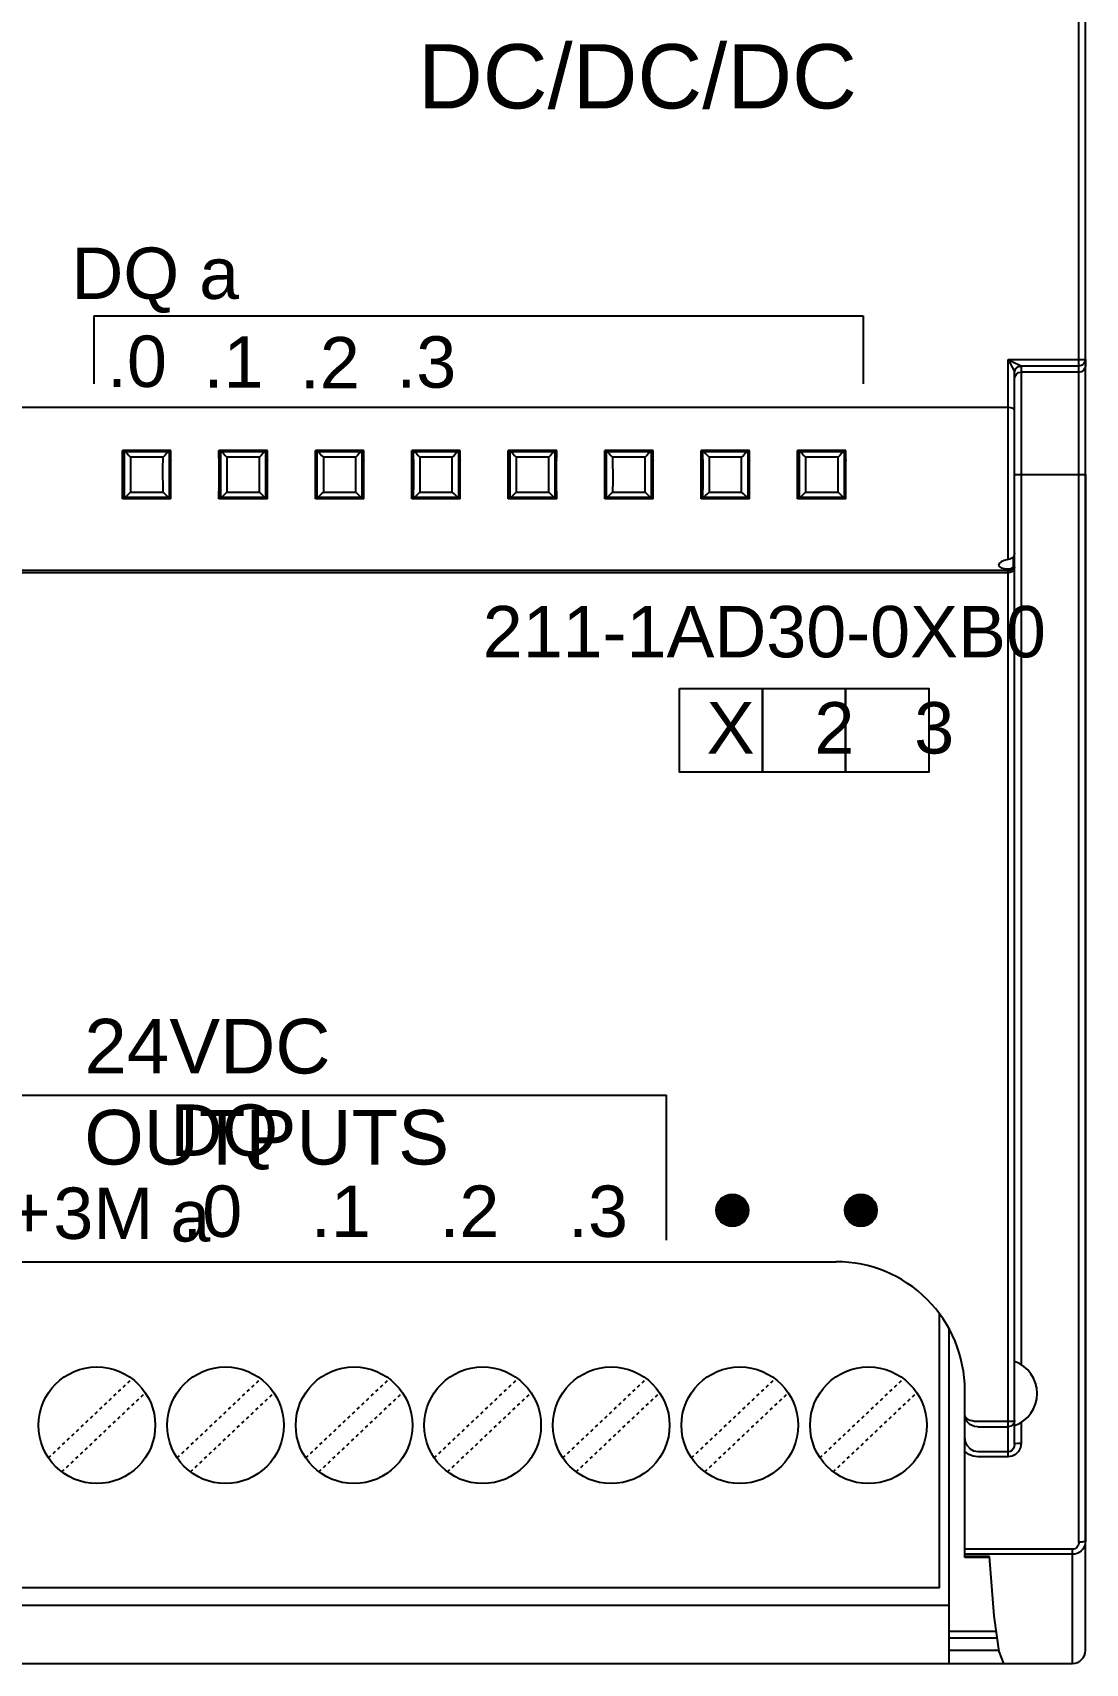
# Model space of a CAD drawing. Header units: inches. Extents: x 57 to 2760, y -193 to 2149.
# Drawn here: x 297.2 to 330, y 1642.8 to 1693.6 of the extents above; entities that cross this region are included whole.
import ezdxf

# ---------------------------------------------------------------- set-up
doc = ezdxf.new("R2010")
doc.units = ezdxf.units.IN
doc.header["$MEASUREMENT"] = 0
doc.linetypes.add('DOT', pattern=[0.2, 0.1, -0.1])
doc.styles.get("Standard").update_dxf_attribs({"font": 'arial.ttf'})

msp = doc.modelspace()

# ---------------------------------------------------------------- linework, layer by layer
at = {"color": 7, "linetype": 'Continuous'}
for p, q in [((329.97114, 1643.19462), (329.97114, 1742.39462)), ((329.77114, 1646.56641), (329.77114, 1739.02283)), ((327.57114, 1683.37762), (329.77114, 1683.37762)), ((327.57114, 1683.37762), (327.64829, 1683.33912)), ((327.57114, 1683.37762), (327.70357, 1683.11395)), ((327.57114, 1677.14898), (327.57114, 1683.37762)), ((327.64829, 1683.33912), (327.80264, 1683.26268)), ((327.70357, 1683.11395), (327.75103, 1683.02046)), ((327.80264, 1683.26268), (327.8915, 1683.21923)), ((327.8915, 1683.21923), (327.93092, 1683.20026)), ((327.96871, 1683.18286), (329.77114, 1683.18286)), ((327.97114, 1683.179), (327.97114, 1652.09265)), ((329.9602, 1683.31712), (329.97114, 1683.3821)), ((329.97114, 1683.3821), (329.97114, 1683.18168)), ((327.75103, 1683.02046), (327.76374, 1682.9958)), ((327.77114, 1677.35159), (327.77114, 1682.97977)), ((327.77114, 1677.04377), (327.77114, 1682.97977)), ((329.77114, 1682.98244), (327.97114, 1682.98244)), ((327.57114, 1681.87849), (295.12114, 1681.87849)), ((301.52449, 1680.54797), (300.01779, 1680.54797)), ((300.01779, 1680.54797), (300.06438, 1680.50138)), ((301.52449, 1680.54797), (301.4779, 1680.50138)), ((304.52449, 1680.54797), (303.01779, 1680.54797)), ((303.06438, 1680.50138), (303.01779, 1680.54797)), ((304.4779, 1680.50138), (304.52449, 1680.54797)), ((307.52449, 1680.54797), (306.01779, 1680.54797)), ((306.06438, 1680.50138), (306.01779, 1680.54797)), ((307.4779, 1680.50138), (307.52449, 1680.54797)), ((310.52449, 1680.54797), (309.01779, 1680.54797)), ((309.06438, 1680.50138), (309.01779, 1680.54797)), ((310.4779, 1680.50138), (310.52449, 1680.54797)), ((313.52449, 1680.54797), (312.01779, 1680.54797)), ((312.06438, 1680.50138), (312.01779, 1680.54797)), ((313.4779, 1680.50138), (313.52449, 1680.54797)), ((316.52449, 1680.54797), (315.01779, 1680.54797)), ((315.06438, 1680.50138), (315.01779, 1680.54797)), ((316.4779, 1680.50138), (316.52449, 1680.54797)), ((319.52449, 1680.54797), (318.01779, 1680.54797)), ((318.06438, 1680.50138), (318.01779, 1680.54797)), ((319.4779, 1680.50138), (319.52449, 1680.54797)), ((322.52449, 1680.54797), (321.01779, 1680.54797)), ((321.06438, 1680.50138), (321.01779, 1680.54797)), ((322.4779, 1680.50138), (322.52449, 1680.54797)), ((300.06438, 1680.50138), (300.10823, 1680.5006)), ((301.43405, 1680.5006), (300.10823, 1680.5006)), ((301.27715, 1680.33677), (300.26513, 1680.33677)), ((301.43405, 1680.5006), (301.4779, 1680.50138)), ((301.49709, 1680.07042), (301.49607, 1679.95021)), ((301.52378, 1680.3099), (301.50425, 1680.29457)), ((301.50425, 1680.29457), (301.52352, 1680.2227)), ((303.03803, 1680.29457), (303.01876, 1680.2227)), ((303.04568, 1680.02323), (303.04433, 1680.13353)), ((303.06438, 1680.50138), (303.10823, 1680.5006)), ((304.43405, 1680.5006), (303.10823, 1680.5006)), ((304.27715, 1680.33677), (303.26513, 1680.33677)), ((304.43405, 1680.5006), (304.4779, 1680.50138)), ((304.49709, 1680.07042), (304.49607, 1679.95021)), ((304.52378, 1680.3099), (304.50425, 1680.29457)), ((304.50425, 1680.29457), (304.52352, 1680.2227)), ((306.03803, 1680.29457), (306.01876, 1680.2227)), ((306.04568, 1680.02323), (306.04433, 1680.13353)), ((306.06438, 1680.50138), (306.10823, 1680.5006)), ((307.43405, 1680.5006), (306.10823, 1680.5006)), ((307.27715, 1680.33677), (306.26513, 1680.33677)), ((307.43405, 1680.5006), (307.4779, 1680.50138)), ((307.49709, 1680.07042), (307.49607, 1679.95021)), ((307.52378, 1680.3099), (307.50425, 1680.29457)), ((307.50425, 1680.29457), (307.52352, 1680.2227)), ((309.03803, 1680.29457), (309.01876, 1680.2227)), ((309.04568, 1680.02323), (309.04433, 1680.13353)), ((309.06438, 1680.50138), (309.10823, 1680.5006)), ((310.43405, 1680.5006), (309.10823, 1680.5006)), ((310.27715, 1680.33677), (309.26513, 1680.33677)), ((310.43405, 1680.5006), (310.4779, 1680.50138)), ((310.49709, 1680.07042), (310.49607, 1679.95021)), ((310.52378, 1680.3099), (310.50425, 1680.29457)), ((310.50425, 1680.29457), (310.52352, 1680.2227)), ((312.03803, 1680.29457), (312.01876, 1680.2227)), ((312.04568, 1680.02323), (312.04433, 1680.13353)), ((312.06438, 1680.50138), (312.10823, 1680.5006)), ((313.43405, 1680.5006), (312.10823, 1680.5006)), ((313.27715, 1680.33677), (312.26513, 1680.33677)), ((313.43405, 1680.5006), (313.4779, 1680.50138)), ((313.49709, 1680.07042), (313.49607, 1679.95021)), ((313.52378, 1680.3099), (313.50425, 1680.29457)), ((313.50425, 1680.29457), (313.52352, 1680.2227)), ((315.03803, 1680.29457), (315.01876, 1680.2227)), ((315.04568, 1680.02323), (315.04433, 1680.13353)), ((315.06438, 1680.50138), (315.10823, 1680.5006)), ((316.43405, 1680.5006), (315.10823, 1680.5006)), ((316.27715, 1680.33677), (315.26513, 1680.33677)), ((316.43405, 1680.5006), (316.4779, 1680.50138)), ((316.49709, 1680.07042), (316.49607, 1679.95021)), ((316.52378, 1680.3099), (316.50425, 1680.29457)), ((316.50425, 1680.29457), (316.52352, 1680.2227)), ((318.03803, 1680.29457), (318.01876, 1680.2227)), ((318.04568, 1680.02323), (318.04433, 1680.13353)), ((318.06438, 1680.50138), (318.10823, 1680.5006)), ((319.43405, 1680.5006), (318.10823, 1680.5006)), ((319.27715, 1680.33677), (318.26513, 1680.33677)), ((319.43405, 1680.5006), (319.4779, 1680.50138)), ((319.49709, 1680.07042), (319.49607, 1679.95021)), ((319.52378, 1680.3099), (319.50425, 1680.29457)), ((319.50425, 1680.29457), (319.52352, 1680.2227)), ((321.03803, 1680.29457), (321.01876, 1680.2227)), ((321.04568, 1680.02323), (321.04433, 1680.13353)), ((321.06438, 1680.50138), (321.10823, 1680.5006)), ((322.43405, 1680.5006), (321.10823, 1680.5006)), ((322.27715, 1680.33677), (321.26513, 1680.33677)), ((322.43405, 1680.5006), (322.4779, 1680.50138)), ((322.52378, 1680.3099), (322.50425, 1680.29457)), ((322.50425, 1680.29457), (322.52352, 1680.2227)), ((301.49607, 1679.95021), (301.49565, 1679.81894)), ((301.49565, 1679.81894), (301.49585, 1679.68611)), ((301.49585, 1679.68611), (301.49665, 1679.56094)), ((301.49665, 1679.56094), (301.498, 1679.45226)), ((303.04509, 1679.51018), (303.04616, 1679.63028)), ((303.04646, 1679.89626), (303.04568, 1680.02323)), ((303.04616, 1679.63028), (303.04662, 1679.76211)), ((303.04662, 1679.76211), (303.04646, 1679.89626)), ((304.49607, 1679.95021), (304.49565, 1679.81894)), ((304.49565, 1679.81894), (304.49585, 1679.68611)), ((304.49585, 1679.68611), (304.49665, 1679.56094)), ((304.49665, 1679.56094), (304.498, 1679.45226)), ((306.04509, 1679.51018), (306.04616, 1679.63028)), ((306.04646, 1679.89626), (306.04568, 1680.02323)), ((306.04616, 1679.63028), (306.04662, 1679.76211)), ((306.04662, 1679.76211), (306.04646, 1679.89626)), ((307.49607, 1679.95021), (307.49565, 1679.81894)), ((307.49565, 1679.81894), (307.49585, 1679.68611)), ((307.49585, 1679.68611), (307.49665, 1679.56094)), ((307.49665, 1679.56094), (307.498, 1679.45226)), ((309.04509, 1679.51018), (309.04616, 1679.63028)), ((309.04646, 1679.89626), (309.04568, 1680.02323)), ((309.04616, 1679.63028), (309.04662, 1679.76211)), ((309.04662, 1679.76211), (309.04646, 1679.89626)), ((310.49607, 1679.95021), (310.49565, 1679.81894)), ((310.49565, 1679.81894), (310.49585, 1679.68611)), ((310.49585, 1679.68611), (310.49665, 1679.56094)), ((310.49665, 1679.56094), (310.498, 1679.45226)), ((312.04509, 1679.51018), (312.04616, 1679.63028)), ((312.04646, 1679.89626), (312.04568, 1680.02323)), ((312.04616, 1679.63028), (312.04662, 1679.76211)), ((312.04662, 1679.76211), (312.04646, 1679.89626)), ((313.49607, 1679.95021), (313.49565, 1679.81894)), ((313.49565, 1679.81894), (313.49585, 1679.68611)), ((313.49585, 1679.68611), (313.49665, 1679.56094)), ((313.49665, 1679.56094), (313.498, 1679.45226)), ((315.04509, 1679.51018), (315.04616, 1679.63028)), ((315.04646, 1679.89626), (315.04568, 1680.02323)), ((315.04616, 1679.63028), (315.04662, 1679.76211)), ((315.04662, 1679.76211), (315.04646, 1679.89626)), ((316.49607, 1679.95021), (316.49565, 1679.81894)), ((316.49565, 1679.81894), (316.49585, 1679.68611)), ((316.49585, 1679.68611), (316.49665, 1679.56094)), ((316.49665, 1679.56094), (316.498, 1679.45226)), ((318.04509, 1679.51018), (318.04616, 1679.63028)), ((318.04646, 1679.89626), (318.04568, 1680.02323)), ((318.04616, 1679.63028), (318.04662, 1679.76211)), ((318.04662, 1679.76211), (318.04646, 1679.89626)), ((319.49607, 1679.95021), (319.49565, 1679.81894)), ((319.49565, 1679.81894), (319.49585, 1679.68611)), ((319.49585, 1679.68611), (319.49665, 1679.56094)), ((319.49665, 1679.56094), (319.498, 1679.45226)), ((321.04509, 1679.51018), (321.04616, 1679.63028)), ((321.04646, 1679.89626), (321.04568, 1680.02323)), ((321.04616, 1679.63028), (321.04662, 1679.76211)), ((321.04662, 1679.76211), (321.04646, 1679.89626)), ((322.49565, 1679.81894), (322.49585, 1679.68611)), ((322.49585, 1679.68611), (322.49665, 1679.56094)), ((322.49665, 1679.56094), (322.498, 1679.45226)), ((327.77114, 1679.79462), (329.97114, 1679.79462)), ((329.97114, 1679.79462), (329.97114, 1646.59967)), ((300.01779, 1679.04127), (300.06438, 1679.08786)), ((301.52449, 1679.04127), (300.01779, 1679.04127)), ((300.10822, 1679.08864), (300.06438, 1679.08786)), ((300.10822, 1679.08864), (301.43406, 1679.08864)), ((300.26513, 1679.25247), (301.27715, 1679.25247)), ((301.4779, 1679.08786), (301.43406, 1679.08864)), ((301.52449, 1679.04127), (301.4779, 1679.08786)), ((301.50425, 1679.29467), (301.52352, 1679.36654)), ((303.06438, 1679.08786), (303.01779, 1679.04127)), ((304.52449, 1679.04127), (303.01779, 1679.04127)), ((303.0185, 1679.27934), (303.03803, 1679.29467)), ((303.03803, 1679.29467), (303.01876, 1679.36654)), ((303.10822, 1679.08864), (303.06438, 1679.08786)), ((303.10822, 1679.08864), (304.43406, 1679.08864)), ((303.26513, 1679.25247), (304.27715, 1679.25247)), ((304.4779, 1679.08786), (304.43406, 1679.08864)), ((304.4779, 1679.08786), (304.52449, 1679.04127)), ((304.50425, 1679.29467), (304.52352, 1679.36654)), ((306.06438, 1679.08786), (306.01779, 1679.04127)), ((307.52449, 1679.04127), (306.01779, 1679.04127)), ((306.0185, 1679.27934), (306.03803, 1679.29467)), ((306.03803, 1679.29467), (306.01876, 1679.36654)), ((306.10822, 1679.08864), (306.06438, 1679.08786)), ((306.10822, 1679.08864), (307.43406, 1679.08864)), ((306.26513, 1679.25247), (307.27715, 1679.25247)), ((307.4779, 1679.08786), (307.43406, 1679.08864)), ((307.4779, 1679.08786), (307.52449, 1679.04127)), ((307.50425, 1679.29467), (307.52352, 1679.36654)), ((309.06438, 1679.08786), (309.01779, 1679.04127)), ((310.52449, 1679.04127), (309.01779, 1679.04127)), ((309.0185, 1679.27934), (309.03803, 1679.29467)), ((309.03803, 1679.29467), (309.01876, 1679.36654)), ((309.10822, 1679.08864), (309.06438, 1679.08786)), ((309.10822, 1679.08864), (310.43406, 1679.08864)), ((309.26513, 1679.25247), (310.27715, 1679.25247)), ((310.4779, 1679.08786), (310.43406, 1679.08864)), ((310.4779, 1679.08786), (310.52449, 1679.04127)), ((310.50425, 1679.29467), (310.52352, 1679.36654)), ((312.06438, 1679.08786), (312.01779, 1679.04127)), ((313.52449, 1679.04127), (312.01779, 1679.04127)), ((312.0185, 1679.27934), (312.03803, 1679.29467)), ((312.03803, 1679.29467), (312.01876, 1679.36654)), ((312.10822, 1679.08864), (312.06438, 1679.08786)), ((312.10822, 1679.08864), (313.43406, 1679.08864)), ((312.26513, 1679.25247), (313.27715, 1679.25247)), ((313.4779, 1679.08786), (313.43406, 1679.08864)), ((313.4779, 1679.08786), (313.52449, 1679.04127)), ((313.50425, 1679.29467), (313.52352, 1679.36654)), ((315.06438, 1679.08786), (315.01779, 1679.04127)), ((316.52449, 1679.04127), (315.01779, 1679.04127)), ((315.0185, 1679.27934), (315.03803, 1679.29467)), ((315.03803, 1679.29467), (315.01876, 1679.36654)), ((315.10822, 1679.08864), (315.06438, 1679.08786)), ((315.10822, 1679.08864), (316.43406, 1679.08864)), ((315.26513, 1679.25247), (316.27715, 1679.25247)), ((316.4779, 1679.08786), (316.43406, 1679.08864)), ((316.4779, 1679.08786), (316.52449, 1679.04127)), ((316.50425, 1679.29467), (316.52352, 1679.36654)), ((318.06438, 1679.08786), (318.01779, 1679.04127)), ((319.52449, 1679.04127), (318.01779, 1679.04127)), ((318.0185, 1679.27934), (318.03803, 1679.29467)), ((318.03803, 1679.29467), (318.01876, 1679.36654)), ((318.10822, 1679.08864), (318.06438, 1679.08786)), ((318.10822, 1679.08864), (319.43406, 1679.08864)), ((318.26513, 1679.25247), (319.27715, 1679.25247)), ((319.4779, 1679.08786), (319.43406, 1679.08864)), ((319.4779, 1679.08786), (319.52449, 1679.04127)), ((319.50425, 1679.29467), (319.52352, 1679.36654)), ((321.06438, 1679.08786), (321.01779, 1679.04127)), ((322.52449, 1679.04127), (321.01779, 1679.04127)), ((321.0185, 1679.27934), (321.03803, 1679.29467)), ((321.03803, 1679.29467), (321.01876, 1679.36654)), ((321.10822, 1679.08864), (321.06438, 1679.08786)), ((321.10822, 1679.08864), (322.43406, 1679.08864)), ((321.26513, 1679.25247), (322.27715, 1679.25247)), ((322.4779, 1679.08786), (322.43406, 1679.08864)), ((322.4779, 1679.08786), (322.52449, 1679.04127)), ((322.50425, 1679.29467), (322.52352, 1679.36654)), ((327.72114, 1677.22572), (327.72114, 1676.9179)), ((327.75592, 1676.92903), (327.77114, 1677.00527)), ((327.75824, 1676.97653), (327.77114, 1677.04377)), ((327.77114, 1649.62196), (327.77114, 1677.00527)), ((327.57114, 1676.80604), (295.12114, 1676.80604)), ((327.57114, 1676.73864), (295.12114, 1676.73864)), ((327.57114, 1649.22064), (327.57114, 1676.85877)), ((327.72114, 1676.9179), (327.75824, 1676.97653)), ((318.48908, 1656.90176), (318.98199, 1657.39467)), ((318.49482, 1656.86109), (319.02266, 1657.38893)), ((318.5006, 1656.95969), (318.92406, 1657.38314)), ((318.50252, 1656.82239), (319.06136, 1657.38123)), ((318.51021, 1656.78368), (319.10007, 1657.37353)), ((318.51212, 1657.01761), (318.86614, 1657.37162)), ((318.51791, 1656.74498), (319.13877, 1657.36583)), ((318.52365, 1657.07554), (318.80821, 1657.3601)), ((318.52561, 1656.70627), (319.17748, 1657.35814)), ((318.5437, 1656.67796), (319.20579, 1657.34005)), ((318.56229, 1656.65014), (319.23361, 1657.32146)), ((318.58087, 1656.62232), (319.26142, 1657.30287)), ((318.59946, 1656.59451), (319.28924, 1657.28429)), ((318.60062, 1657.19891), (318.68484, 1657.28313)), ((318.61805, 1656.56669), (319.31706, 1657.2657)), ((318.63777, 1656.54001), (319.34374, 1657.24598)), ((318.66559, 1656.52142), (319.36233, 1657.21816)), ((322.48908, 1656.90176), (322.98199, 1657.39467)), ((322.49482, 1656.86109), (323.02266, 1657.38893)), ((322.5006, 1656.95969), (322.92406, 1657.38314)), ((322.50252, 1656.82239), (323.06136, 1657.38123)), ((322.51021, 1656.78368), (323.10007, 1657.37353)), ((322.51212, 1657.01761), (322.86614, 1657.37162)), ((322.51791, 1656.74498), (323.13877, 1657.36583)), ((322.52365, 1657.07554), (322.80821, 1657.3601)), ((322.52561, 1656.70627), (323.17748, 1657.35814)), ((322.5437, 1656.67796), (323.20579, 1657.34005)), ((322.56229, 1656.65014), (323.23361, 1657.32146)), ((322.58087, 1656.62232), (323.26142, 1657.30287)), ((322.59946, 1656.59451), (323.28924, 1657.28429)), ((322.60062, 1657.19891), (322.68484, 1657.28313)), ((322.61805, 1656.56669), (323.31706, 1657.2657)), ((322.63777, 1656.54001), (323.34374, 1657.24598)), ((322.66559, 1656.52142), (323.36233, 1657.21816)), ((318.6934, 1656.50283), (319.38092, 1657.19034)), ((318.72122, 1656.48425), (319.3995, 1657.16253)), ((318.74904, 1656.46566), (319.41809, 1657.13471)), ((318.77685, 1656.44707), (319.43668, 1657.10689)), ((318.80785, 1656.43166), (319.45209, 1657.0759)), ((318.84655, 1656.42396), (319.45979, 1657.0372)), ((318.88526, 1656.41626), (319.46749, 1656.99849)), ((318.92396, 1656.40856), (319.47518, 1656.95979)), ((318.96267, 1656.40086), (319.48288, 1656.92108)), ((319.00806, 1656.39985), (319.48389, 1656.87569)), ((319.06599, 1656.41138), (319.47237, 1656.81776)), ((319.12391, 1656.4229), (319.46085, 1656.75984)), ((319.1855, 1656.43809), (319.44566, 1656.69824)), ((322.6934, 1656.50283), (323.38092, 1657.19034)), ((322.72122, 1656.48425), (323.3995, 1657.16253)), ((322.74904, 1656.46566), (323.41809, 1657.13471)), ((322.77685, 1656.44707), (323.43668, 1657.10689)), ((322.80785, 1656.43166), (323.45209, 1657.0759)), ((322.84655, 1656.42396), (323.45979, 1657.0372)), ((322.88526, 1656.41626), (323.46749, 1656.99849)), ((322.92396, 1656.40856), (323.47518, 1656.95979)), ((322.96267, 1656.40086), (323.48288, 1656.92108)), ((323.00806, 1656.39985), (323.48389, 1656.87569)), ((323.06599, 1656.41138), (323.47237, 1656.81776)), ((323.12391, 1656.4229), (323.46085, 1656.75984)), ((323.1855, 1656.43809), (323.44566, 1656.69824)), ((319.32535, 1656.53153), (319.35222, 1656.5584)), ((323.32535, 1656.53153), (323.35222, 1656.5584)), ((296.22114, 1655.29462), (322.22111, 1655.29462)), ((325.43114, 1645.14462), (325.43114, 1653.68123)), ((325.72114, 1653.23111), (325.72114, 1642.79462)), ((326.22114, 1646.09161), (326.22114, 1651.29462)), ((326.62114, 1650.33179), (327.57114, 1650.33179)), ((326.62114, 1650.15894), (327.57114, 1650.15894)), ((327.97114, 1650.29659), (327.97114, 1649.65211)), ((327.57114, 1649.38322), (326.62114, 1649.38322)), ((327.57114, 1649.22064), (326.62114, 1649.22064)), ((329.57114, 1646.3493), (326.22114, 1646.3493)), ((329.57112, 1646.18957), (326.22114, 1646.18957)), ((326.98956, 1646.1182), (326.22114, 1646.1182)), ((326.99314, 1646.09161), (326.22114, 1646.09161)), ((327.13647, 1644.27635), (326.98956, 1646.1182)), ((329.57114, 1642.79462), (329.57114, 1646.3493)), ((325.43114, 1645.14462), (292.52114, 1645.14462)), ((292.72114, 1644.60462), (325.72114, 1644.60462)), ((325.72114, 1643.79462), (327.20115, 1643.79462)), ((325.72114, 1643.59462), (327.22801, 1643.59462)), ((327.28172, 1643.19462), (325.72114, 1643.19462)), ((240.37114, 1642.79462), (329.57114, 1642.79462))]:
    msp.add_line(p, q, dxfattribs=at)
for p, q in [((299.12071, 1684.74008), (323.05981, 1684.74008)), ((299.12071, 1684.74008), (299.12071, 1682.62405)), ((323.05981, 1684.74008), (323.05981, 1682.62405)), ((293.46139, 1660.48261), (316.93614, 1660.48261)), ((316.93614, 1655.96903), (316.93614, 1660.48261))]:
    msp.add_line(p, q)
at = {"linetype": 'DOT'}
for p, q in [((297.71529, 1649.19139), (300.31437, 1651.65344)), ((301.71529, 1649.19139), (304.31437, 1651.65344)), ((305.71529, 1649.19139), (308.31437, 1651.65344)), ((309.71529, 1649.19139), (312.31437, 1651.65344)), ((313.71529, 1649.19139), (316.31437, 1651.65344)), ((317.71529, 1649.19139), (320.31437, 1651.65344)), ((321.71529, 1649.19139), (324.31437, 1651.65344)), ((298.12791, 1648.7558), (300.72699, 1651.21785)), ((302.12791, 1648.7558), (304.72699, 1651.21785)), ((306.12791, 1648.7558), (308.72699, 1651.21785)), ((310.12791, 1648.7558), (312.72699, 1651.21785)), ((314.12791, 1648.7558), (316.72699, 1651.21785)), ((318.12791, 1648.7558), (320.72699, 1651.21785)), ((322.12791, 1648.7558), (324.72699, 1651.21785))]:
    msp.add_line(p, q, dxfattribs=at)
at = {"color": 7, "linetype": 'Continuous'}
for points in [[(327.76993, 1682.98414), (327.79736, 1683.08299), (327.87001, 1683.15563), (327.96871, 1683.18287)], [(327.77114, 1682.97977), (327.79793, 1683.07939), (327.87114, 1683.15231), (327.97114, 1683.179)], [(327.93092, 1683.20026), (327.94531, 1683.19345), (327.95633, 1683.18832), (327.96404, 1683.18484), (327.96871, 1683.18286)], [(327.96871, 1683.18286), (327.97053, 1683.18096), (327.97114, 1683.179)], [(329.77114, 1683.37762), (329.84816, 1683.37796), (329.91388, 1683.37896), (329.95654, 1683.38042), (329.97114, 1683.3821)], [(329.77114, 1683.18286), (329.81144, 1683.18695), (329.85374, 1683.20065), (329.89543, 1683.226), (329.93266, 1683.2646), (329.9602, 1683.31712)], [(329.97114, 1683.18168), (329.95592, 1683.10544), (329.91256, 1683.0408), (329.84768, 1682.99761), (329.77114, 1682.98244)], [(327.76374, 1682.9958), (327.76759, 1682.98846), (327.76993, 1682.98414)], [(327.76993, 1682.98414), (327.77084, 1682.98194), (327.77114, 1682.97977)], [(327.77114, 1682.7832), (327.78636, 1682.85945), (327.82972, 1682.92409)], [(327.82972, 1682.92409), (327.8946, 1682.96728), (327.97114, 1682.98244)], [(327.77114, 1681.79818), (327.75724, 1681.82801), (327.71595, 1681.85394), (327.65108, 1681.87193), (327.57114, 1681.87849)], [(300.01779, 1679.04127), (300.01928, 1679.5409), (300.01928, 1680.04798), (300.01779, 1680.54797)], [(301.52449, 1679.04127), (301.523, 1679.5409), (301.523, 1680.04798), (301.52449, 1680.54797)], [(303.01779, 1679.04127), (303.01928, 1679.5409), (303.01928, 1680.04798), (303.01779, 1680.54797)], [(304.52449, 1679.04127), (304.523, 1679.5409), (304.523, 1680.04798), (304.52449, 1680.54797)], [(306.01779, 1679.04127), (306.01928, 1679.5409), (306.01928, 1680.04798), (306.01779, 1680.54797)], [(307.52449, 1679.04127), (307.523, 1679.5409), (307.523, 1680.04798), (307.52449, 1680.54797)], [(309.01779, 1679.04127), (309.01928, 1679.5409), (309.01928, 1680.04798), (309.01779, 1680.54797)], [(310.52449, 1679.04127), (310.523, 1679.5409), (310.523, 1680.04798), (310.52449, 1680.54797)], [(312.01779, 1679.04127), (312.01928, 1679.5409), (312.01928, 1680.04798), (312.01779, 1680.54797)], [(313.52449, 1679.04127), (313.523, 1679.5409), (313.523, 1680.04798), (313.52449, 1680.54797)], [(315.01779, 1679.04127), (315.01928, 1679.5409), (315.01928, 1680.04798), (315.01779, 1680.54797)], [(316.52449, 1679.04127), (316.523, 1679.5409), (316.523, 1680.04798), (316.52449, 1680.54797)], [(318.01779, 1679.04127), (318.01928, 1679.5409), (318.01928, 1680.04798), (318.01779, 1680.54797)], [(319.52449, 1679.04127), (319.523, 1679.5409), (319.523, 1680.04798), (319.52449, 1680.54797)], [(321.01779, 1679.04127), (321.01928, 1679.5409), (321.01928, 1680.04798), (321.01779, 1680.54797)], [(322.52449, 1679.04127), (322.523, 1679.5409), (322.523, 1680.04798), (322.52449, 1680.54797)], [(300.06438, 1680.50138), (300.06579, 1680.03173), (300.06579, 1679.55779), (300.06438, 1679.08786)], [(300.10823, 1680.5006), (300.15878, 1680.44626), (300.21113, 1680.39166), (300.26513, 1680.33677)], [(300.26519, 1680.33677), (300.2658, 1679.61338), (300.26519, 1679.25247)], [(301.27709, 1679.25247), (301.27648, 1679.97584), (301.27709, 1680.33677)], [(301.43405, 1680.5006), (301.3835, 1680.44626), (301.33115, 1680.39166), (301.27715, 1680.33677)], [(301.4779, 1679.08786), (301.47649, 1679.55779), (301.47649, 1680.03173), (301.4779, 1680.50138)], [(301.50425, 1680.29457), (301.50288, 1680.28729), (301.50165, 1680.26986), (301.50054, 1680.24409), (301.49953, 1680.2107), (301.49861, 1680.17033), (301.49709, 1680.07042)], [(303.04433, 1680.13353), (303.04348, 1680.17976), (303.04253, 1680.21901), (303.04149, 1680.2507), (303.04038, 1680.27423), (303.03922, 1680.289), (303.03803, 1680.29457)], [(303.06438, 1680.50138), (303.06579, 1680.03173), (303.06579, 1679.55779), (303.06438, 1679.08786)], [(303.10823, 1680.5006), (303.15878, 1680.44626), (303.21112, 1680.39167), (303.26513, 1680.33677)], [(303.26519, 1680.33677), (303.2658, 1679.61338), (303.26519, 1679.25247)], [(304.27709, 1679.25247), (304.27648, 1679.97584), (304.27709, 1680.33677)], [(304.43405, 1680.5006), (304.3835, 1680.44626), (304.33116, 1680.39167), (304.27715, 1680.33677)], [(304.4779, 1679.08786), (304.47649, 1679.55779), (304.47649, 1680.03173), (304.4779, 1680.50138)], [(304.50425, 1680.29457), (304.50288, 1680.28729), (304.50165, 1680.26986), (304.50054, 1680.24409), (304.49953, 1680.2107), (304.49861, 1680.17033), (304.49709, 1680.07042)], [(306.04433, 1680.13353), (306.04348, 1680.17976), (306.04253, 1680.21901), (306.04149, 1680.2507), (306.04038, 1680.27423), (306.03922, 1680.289), (306.03803, 1680.29457)], [(306.06438, 1680.50138), (306.06579, 1680.03173), (306.06579, 1679.55779), (306.06438, 1679.08786)], [(306.10823, 1680.5006), (306.15877, 1680.44627), (306.21112, 1680.39167), (306.26513, 1680.33677)], [(306.26519, 1680.33677), (306.2658, 1679.61338), (306.26519, 1679.25247)], [(307.27709, 1679.25247), (307.27648, 1679.97584), (307.27709, 1680.33677)], [(307.43405, 1680.5006), (307.38351, 1680.44627), (307.33116, 1680.39167), (307.27715, 1680.33677)], [(307.4779, 1679.08786), (307.47649, 1679.55779), (307.47649, 1680.03173), (307.4779, 1680.50138)], [(307.50425, 1680.29457), (307.50288, 1680.28729), (307.50165, 1680.26986), (307.50054, 1680.24409), (307.49953, 1680.2107), (307.49861, 1680.17033), (307.49709, 1680.07042)], [(309.04433, 1680.13353), (309.04348, 1680.17976), (309.04253, 1680.21901), (309.04149, 1680.2507), (309.04038, 1680.27423), (309.03922, 1680.289), (309.03803, 1680.29457)], [(309.06438, 1680.50138), (309.06579, 1680.03173), (309.06579, 1679.55779), (309.06438, 1679.08786)], [(309.10823, 1680.5006), (309.15876, 1680.44628), (309.21111, 1680.39168), (309.26513, 1680.33677)], [(309.26519, 1680.33677), (309.2658, 1679.61338), (309.26519, 1679.25247)], [(310.27709, 1679.25247), (310.27648, 1679.97584), (310.27709, 1680.33677)], [(310.43405, 1680.5006), (310.38352, 1680.44628), (310.33117, 1680.39168), (310.27715, 1680.33677)], [(310.4779, 1679.08786), (310.47649, 1679.55779), (310.47649, 1680.03173), (310.4779, 1680.50138)], [(310.50425, 1680.29457), (310.50288, 1680.28729), (310.50165, 1680.26986), (310.50054, 1680.24409), (310.49953, 1680.2107), (310.49861, 1680.17033), (310.49709, 1680.07042)], [(312.04433, 1680.13353), (312.04348, 1680.17976), (312.04253, 1680.21901), (312.04149, 1680.2507), (312.04038, 1680.27423), (312.03922, 1680.289), (312.03803, 1680.29457)], [(312.06438, 1680.50138), (312.06579, 1680.03173), (312.06579, 1679.55779), (312.06438, 1679.08786)], [(312.10823, 1680.5006), (312.15875, 1680.44629), (312.2111, 1680.39169), (312.26513, 1680.33677)], [(312.26519, 1680.33677), (312.2658, 1679.61338), (312.26519, 1679.25247)], [(313.27709, 1679.25247), (313.27648, 1679.97584), (313.27709, 1680.33677)], [(313.43405, 1680.5006), (313.38353, 1680.44629), (313.33118, 1680.39169), (313.27715, 1680.33677)], [(313.4779, 1679.08786), (313.47649, 1679.55779), (313.47649, 1680.03173), (313.4779, 1680.50138)], [(313.50425, 1680.29457), (313.50288, 1680.28729), (313.50165, 1680.26986), (313.50054, 1680.24409), (313.49953, 1680.2107), (313.49861, 1680.17033), (313.49709, 1680.07042)], [(315.04433, 1680.13353), (315.04348, 1680.17976), (315.04253, 1680.21901), (315.04149, 1680.2507), (315.04038, 1680.27423), (315.03922, 1680.289), (315.03803, 1680.29457)], [(315.06438, 1680.50138), (315.06579, 1680.03173), (315.06579, 1679.55779), (315.06438, 1679.08786)], [(315.10823, 1680.5006), (315.15874, 1680.4463), (315.21108, 1680.3917), (315.26513, 1680.33677)], [(315.26519, 1680.33677), (315.2658, 1679.61338), (315.26519, 1679.25247)], [(316.27709, 1679.25247), (316.27648, 1679.97584), (316.27709, 1680.33677)], [(316.43405, 1680.5006), (316.38354, 1680.4463), (316.33119, 1680.3917), (316.27715, 1680.33677)], [(316.4779, 1679.08786), (316.47649, 1679.55779), (316.47649, 1680.03173), (316.4779, 1680.50138)], [(316.50425, 1680.29457), (316.50288, 1680.28729), (316.50165, 1680.26986), (316.50054, 1680.24409), (316.49953, 1680.2107), (316.49861, 1680.17033), (316.49709, 1680.07042)], [(318.04433, 1680.13353), (318.04348, 1680.17976), (318.04253, 1680.21901), (318.04149, 1680.2507), (318.04038, 1680.27423), (318.03922, 1680.289), (318.03803, 1680.29457)], [(318.06438, 1680.50138), (318.06579, 1680.03173), (318.06579, 1679.55779), (318.06438, 1679.08786)], [(318.10823, 1680.5006), (318.15873, 1680.44631), (318.21107, 1680.39172), (318.26513, 1680.33677)], [(318.26519, 1680.33677), (318.2658, 1679.61338), (318.26519, 1679.25247)], [(319.27709, 1679.25247), (319.27648, 1679.97584), (319.27709, 1680.33677)], [(319.43405, 1680.5006), (319.38355, 1680.44631), (319.33121, 1680.39172), (319.27715, 1680.33677)], [(319.4779, 1679.08786), (319.47649, 1679.55779), (319.47649, 1680.03173), (319.4779, 1680.50138)], [(319.50425, 1680.29457), (319.50288, 1680.28729), (319.50165, 1680.26986), (319.50054, 1680.24409), (319.49953, 1680.2107), (319.49861, 1680.17033), (319.49709, 1680.07042)], [(321.04433, 1680.13353), (321.04348, 1680.17976), (321.04253, 1680.21901), (321.04149, 1680.2507), (321.04038, 1680.27423), (321.03922, 1680.289), (321.03803, 1680.29457)], [(321.06438, 1680.50138), (321.06579, 1680.03173), (321.06579, 1679.55779), (321.06438, 1679.08786)], [(321.10823, 1680.5006), (321.15872, 1680.44632), (321.21106, 1680.39173), (321.26513, 1680.33677)], [(321.26519, 1680.33677), (321.2658, 1679.61338), (321.26519, 1679.25247)], [(322.27709, 1679.25247), (322.27648, 1679.97584), (322.27709, 1680.33677)], [(322.43405, 1680.5006), (322.38356, 1680.44632), (322.33122, 1680.39173), (322.27715, 1680.33677)], [(322.4779, 1679.08786), (322.47649, 1679.55779), (322.47649, 1680.03173), (322.4779, 1680.50138)], [(322.50425, 1680.29457), (322.50288, 1680.28729), (322.50165, 1680.26986), (322.50054, 1680.24409), (322.49953, 1680.2107), (322.49861, 1680.17033), (322.49779, 1680.12341), (322.49651, 1680.0123)], [(322.49651, 1680.0123), (322.49607, 1679.95021), (322.49565, 1679.81894)], [(300.10822, 1679.08864), (300.15878, 1679.14298), (300.21113, 1679.19758), (300.26513, 1679.25247)], [(301.43406, 1679.08864), (301.3835, 1679.14298), (301.33115, 1679.19758), (301.27715, 1679.25247)], [(301.498, 1679.45226), (301.49886, 1679.40669), (301.49981, 1679.36816), (301.50084, 1679.33727), (301.50193, 1679.31446), (301.50307, 1679.30013), (301.50425, 1679.29467)], [(303.03803, 1679.29467), (303.03927, 1679.30068), (303.04044, 1679.31595), (303.04154, 1679.3397), (303.04256, 1679.37142), (303.04351, 1679.41083), (303.04509, 1679.51018)], [(303.10822, 1679.08864), (303.15878, 1679.14298), (303.21112, 1679.19757), (303.26513, 1679.25247)], [(304.43406, 1679.08864), (304.3835, 1679.14298), (304.33115, 1679.19757), (304.27715, 1679.25247)], [(304.498, 1679.45226), (304.49886, 1679.40669), (304.49981, 1679.36816), (304.50084, 1679.33727), (304.50193, 1679.31446), (304.50307, 1679.30013), (304.50425, 1679.29467)], [(306.03803, 1679.29467), (306.03927, 1679.30068), (306.04044, 1679.31595), (306.04154, 1679.3397), (306.04256, 1679.37142), (306.04351, 1679.41083), (306.04509, 1679.51018)], [(306.10822, 1679.08864), (306.15877, 1679.14297), (306.21112, 1679.19757), (306.26513, 1679.25247)], [(307.43406, 1679.08864), (307.38351, 1679.14297), (307.33116, 1679.19757), (307.27715, 1679.25247)], [(307.498, 1679.45226), (307.49886, 1679.40669), (307.49981, 1679.36816), (307.50084, 1679.33727), (307.50193, 1679.31446), (307.50307, 1679.30013), (307.50425, 1679.29467)], [(309.03803, 1679.29467), (309.03927, 1679.30068), (309.04044, 1679.31595), (309.04154, 1679.3397), (309.04256, 1679.37142), (309.04351, 1679.41083), (309.04509, 1679.51018)], [(309.10822, 1679.08864), (309.15876, 1679.14296), (309.21111, 1679.19756), (309.26513, 1679.25247)], [(310.43406, 1679.08864), (310.38352, 1679.14296), (310.33117, 1679.19756), (310.27715, 1679.25247)], [(310.498, 1679.45226), (310.49886, 1679.40669), (310.49981, 1679.36816), (310.50084, 1679.33727), (310.50193, 1679.31446), (310.50307, 1679.30013), (310.50425, 1679.29467)], [(312.03803, 1679.29467), (312.03927, 1679.30068), (312.04044, 1679.31595), (312.04154, 1679.3397), (312.04256, 1679.37142), (312.04351, 1679.41083), (312.04509, 1679.51018)], [(312.10822, 1679.08864), (312.15875, 1679.14295), (312.2111, 1679.19755), (312.26513, 1679.25247)], [(313.43406, 1679.08864), (313.38353, 1679.14295), (313.33118, 1679.19755), (313.27715, 1679.25247)], [(313.498, 1679.45226), (313.49886, 1679.40669), (313.49981, 1679.36816), (313.50084, 1679.33727), (313.50193, 1679.31446), (313.50307, 1679.30013), (313.50425, 1679.29467)], [(315.03803, 1679.29467), (315.03927, 1679.30068), (315.04044, 1679.31595), (315.04154, 1679.3397), (315.04256, 1679.37142), (315.04351, 1679.41083), (315.04509, 1679.51018)], [(315.10822, 1679.08864), (315.15874, 1679.14294), (315.21109, 1679.19753), (315.26513, 1679.25247)], [(316.43406, 1679.08864), (316.38354, 1679.14294), (316.33119, 1679.19753), (316.27715, 1679.25247)], [(316.498, 1679.45226), (316.49886, 1679.40669), (316.49981, 1679.36816), (316.50084, 1679.33727), (316.50193, 1679.31446), (316.50307, 1679.30013), (316.50425, 1679.29467)], [(318.03803, 1679.29467), (318.03927, 1679.30068), (318.04044, 1679.31595), (318.04154, 1679.3397), (318.04256, 1679.37142), (318.04351, 1679.41083), (318.04509, 1679.51018)], [(318.10822, 1679.08864), (318.15873, 1679.14293), (318.21107, 1679.19752), (318.26513, 1679.25247)], [(319.43406, 1679.08864), (319.38355, 1679.14293), (319.3312, 1679.19752), (319.27715, 1679.25247)], [(319.498, 1679.45226), (319.49886, 1679.40669), (319.49981, 1679.36816), (319.50084, 1679.33727), (319.50193, 1679.31446), (319.50307, 1679.30013), (319.50425, 1679.29467)], [(321.03803, 1679.29467), (321.03927, 1679.30068), (321.04044, 1679.31595), (321.04154, 1679.3397), (321.04256, 1679.37142), (321.04351, 1679.41083), (321.04509, 1679.51018)], [(321.10822, 1679.08864), (321.15871, 1679.14291), (321.21106, 1679.19751), (321.26513, 1679.25247)], [(322.43406, 1679.08864), (322.38356, 1679.14291), (322.33122, 1679.19751), (322.27715, 1679.25247)], [(322.498, 1679.45226), (322.49886, 1679.40669), (322.49981, 1679.36816), (322.50084, 1679.33727), (322.50193, 1679.31446), (322.50307, 1679.30013), (322.50425, 1679.29467)], [(327.57114, 1677.14898), (327.44942, 1677.11845), (327.3533, 1677.07474), (327.29209, 1677.02485), (327.27114, 1676.97554)], [(327.72114, 1677.22572), (327.67867, 1677.19019), (327.62642, 1677.16388), (327.57114, 1677.14898)], [(327.77114, 1677.35159), (327.75824, 1677.28435), (327.72114, 1677.22572)], [(327.27114, 1676.97554), (327.29209, 1676.93201), (327.3533, 1676.89743), (327.44942, 1676.87308), (327.57114, 1676.85877)], [(327.57114, 1676.80604), (327.64768, 1676.8212), (327.71256, 1676.86439), (327.75592, 1676.92903)], [(327.77114, 1676.92251), (327.76043, 1676.86314), (327.73091, 1676.81191), (327.68713, 1676.77272), (327.63244, 1676.74749), (327.57114, 1676.73864)], [(327.57114, 1676.85877), (327.62641, 1676.86296), (327.67867, 1676.88374), (327.72114, 1676.9179)], [(326.6212, 1650.15894), (326.52548, 1650.16912), (326.44547, 1650.19457), (326.38128, 1650.22899), (326.33139, 1650.26786), (326.29356, 1650.30837), (326.26555, 1650.34903), (326.24552, 1650.38906), (326.23202, 1650.42838), (326.22404, 1650.4675), (326.22114, 1650.50967)], [(326.22114, 1650.50965), (326.22404, 1650.48826), (326.23203, 1650.46842), (326.24553, 1650.44849), (326.26557, 1650.42818), (326.2936, 1650.40756), (326.33145, 1650.38701), (326.38136, 1650.36729), (326.44559, 1650.34983), (326.52564, 1650.33692), (326.62141, 1650.33177)], [(327.57114, 1650.33179), (327.64792, 1650.33334), (327.71319, 1650.33781), (327.75627, 1650.34443), (327.77114, 1650.35213)], [(327.77114, 1650.35213), (327.75592, 1650.2782), (327.71256, 1650.21552), (327.64768, 1650.17365), (327.57114, 1650.15894)], [(326.62114, 1649.38322), (326.50367, 1649.40328), (326.39466, 1649.46314), (326.30398, 1649.56086), (326.24285, 1649.69013), (326.22114, 1649.83779)], [(327.97114, 1649.65211), (327.94944, 1649.51196), (327.88842, 1649.38939), (327.79777, 1649.29662), (327.68904, 1649.23986), (327.57114, 1649.22064)], [(327.77114, 1649.62196), (327.76031, 1649.54447), (327.72978, 1649.4766), (327.6844, 1649.42521), (327.62999, 1649.3938), (327.57114, 1649.38322)], [(327.77114, 1649.62194), (327.79794, 1649.63702), (327.87114, 1649.64807), (327.97114, 1649.65211)], [(326.62114, 1649.22064), (326.47858, 1649.23918), (326.34304, 1649.29441), (326.22114, 1649.38548)], [(329.97114, 1646.59967), (329.96667, 1646.53853), (329.952, 1646.47434), (329.92589, 1646.4102), (329.88807, 1646.34948), (329.83931, 1646.29539), (329.78108, 1646.2506), (329.71528, 1646.21712), (329.64437, 1646.1965), (329.57112, 1646.18957)], [(329.77114, 1646.56641), (329.76891, 1646.53405), (329.76157, 1646.50006), (329.74852, 1646.46611), (329.72961, 1646.43396), (329.70523, 1646.40532), (329.67611, 1646.38161), (329.64321, 1646.36388), (329.60774, 1646.35297), (329.57114, 1646.3493)], [(329.97114, 1646.59967), (329.94434, 1646.58304), (329.87114, 1646.57086), (329.77114, 1646.56641)], [(327.43584, 1642.79462), (327.28559, 1643.16574), (327.13647, 1644.27635)]]:
    msp.add_lwpolyline(points, dxfattribs=at)
for points in [[(317.34681, 1673.13455), (319.93024, 1673.13455), (319.93024, 1670.52939), (317.34681, 1670.52939)], [(319.93024, 1673.13455), (322.51367, 1673.13455), (322.51367, 1670.52939), (319.93024, 1670.52939)], [(322.51367, 1673.13455), (325.0971, 1673.13455), (325.0971, 1670.52939), (322.51367, 1670.52939)]]:
    msp.add_lwpolyline(points, close=True)
for centre, radius in [((318.9879, 1656.89584), 0.5), ((322.9879, 1656.89584), 0.5), ((299.22114, 1650.20462), 1.815), ((303.22114, 1650.20462), 1.815), ((307.22114, 1650.20462), 1.815), ((311.22114, 1650.20462), 1.815), ((315.22114, 1650.20462), 1.815), ((319.22114, 1650.20462), 1.815), ((323.22114, 1650.20462), 1.815)]:
    msp.add_circle(centre, radius, dxfattribs=at)
for centre, radius, start, end in [((322.22114, 1651.29462), 4, 359.999896, 90.000384), ((327.40685, 1651.19462), 1.06429, 290.01596, 69.98404), ((329.57114, 1643.19462), 0.4, 270, 0), ((329.57114, 1643.19462), 0.4, 270, 0)]:
    msp.add_arc(centre, radius, start, end, dxfattribs=at)

# ---------------------------------------------------------------- texts
for s, insert, char_height, width, attachment_point in [('DC/DC/DC', (322.86364, 1693.19093), 2, 16.32, 3), ('DQ a', (301.03638, 1684.8228), 1.6, 10.5339905, 8), ('.0', (300.46737, 1682.49906), 1.6, 6.9302573, 8), ('.1', (303.46737, 1682.49906), 1.6, 6.9302573, 8), ('.2', (306.46737, 1682.47648), 1.6, 6.9302573, 8), ('.3', (309.46731, 1682.47648), 1.6, 6.9302573, 8), ('{\\fArial|b0|i0|c0|p32;211-1AD30-0XB0}', (311.22474, 1675.70711), 1.6, 24.8996336, 1), ('X   2   3', (318.18784, 1672.71325), 1.6, 12.5784889, 1), ('24VDC OUTPUTS', (298.83047, 1662.85459), 1.7, 15.0247619, 1), ('DQ a', (301.50627, 1660.19089), 1.6, 4.3914203, 1), ('3L+', (293.98239, 1657.63822), 1.6, 3.5662222, 1), ('3M', (297.86575, 1657.60563), 1.6, 3.5662222, 1), ('.0', (302.80942, 1657.66826), 1.6, 5.3067617, 2), ('.1', (306.80942, 1657.66826), 1.6, 5.3067617, 2), ('.2', (310.80942, 1657.66826), 1.6, 5.3067617, 2), ('.3', (314.80942, 1657.66826), 1.6, 5.3067617, 2)]:
    msp.add_mtext(s, dxfattribs=dict(insert=insert, char_height=char_height, width=width, attachment_point=attachment_point))

doc.saveas('drawing.dxf')
